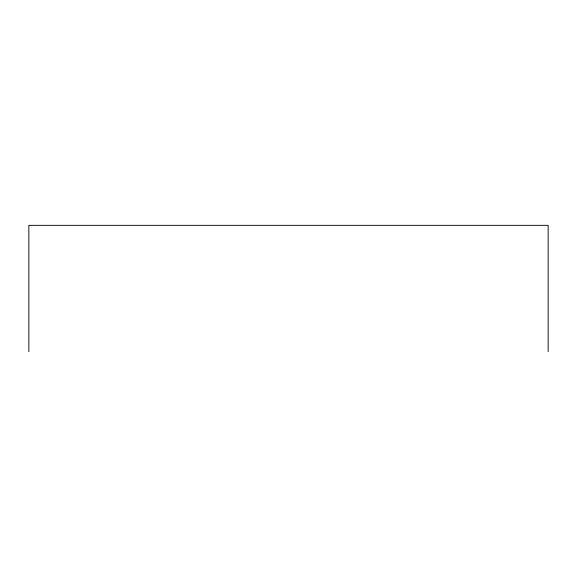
<?xml version="1.0" encoding="UTF-8"?>
<svg xmlns="http://www.w3.org/2000/svg" width="577" height="577" viewBox="0 0 577 577"><rect width="100%" height="100%" fill="white"/><g stroke="black" fill="none" stroke-linecap="round" stroke-linejoin="round"><path stroke-width="0.87" d="M548.15 351.653L548.15 225.347L28.85 225.347L28.85 351.653"/></g></svg>
